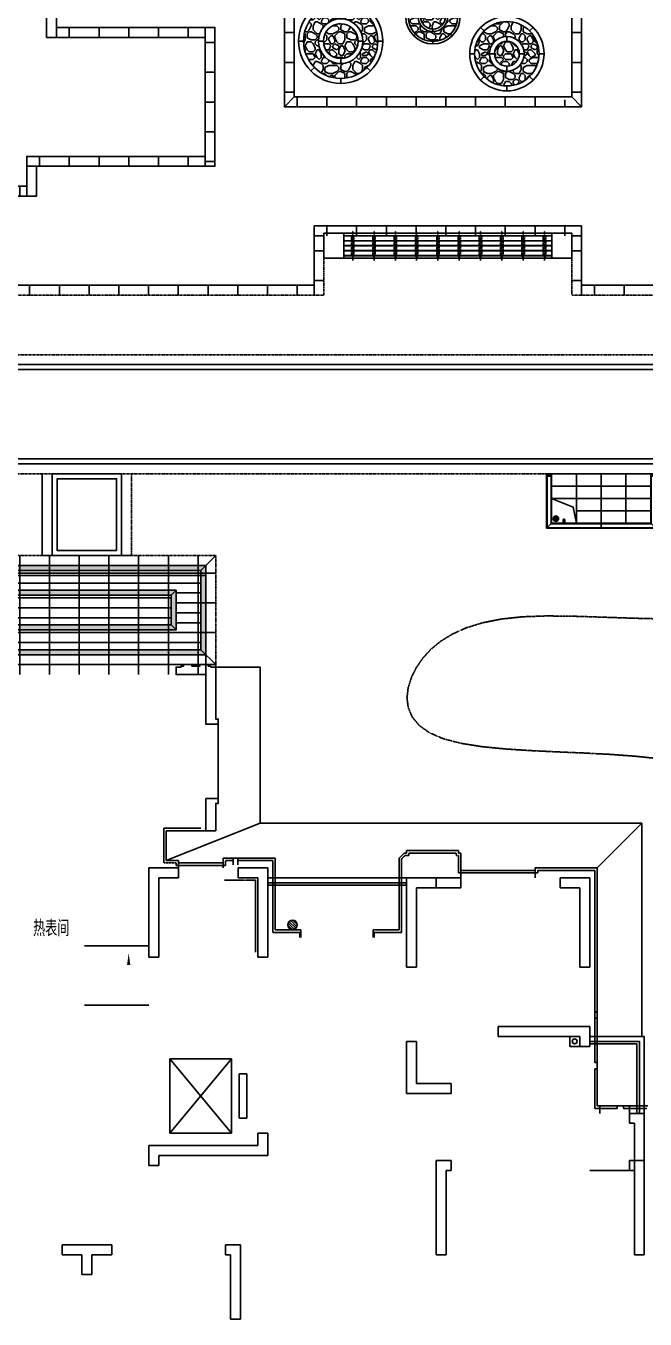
# Model space of a CAD drawing. Header units: millimetres. Extents: x -124346 to 101329, y -150859 to 114847.
# Drawn here: x -47676 to -35177, y -41345 to -15263 of the extents above; entities that cross this region are included whole.
import ezdxf

# ---------------------------------------------------------------- set-up
doc = ezdxf.new("R2010")
doc.units = ezdxf.units.MM
doc.linetypes.add('DASH', pattern=[0.35, 0.25, -0.1])
doc.linetypes.add('DOTE', pattern=[2.42, 2, -0.2, 0.02, -0.2])
for name, color, linetype in [('-2', 2, 'Continuous'), ('-252', 252, 'Continuous'), ('-4', 4, 'Continuous'), ('8', 8, 'Continuous'), ('arch', 251, 'Continuous'), ('arthtext', 7, 'Continuous'), ('cont', 8, 'DASH'), ('hatch', 251, 'Continuous'), ('la', 33, 'Continuous'), ('噢噢噢噢1', 1, 'Continuous')]:
    doc.layers.add(name, color=color, linetype=linetype)
doc.styles.add('LU', font='tssdeng.shx', dxfattribs={"width": 0.8, "bigfont": 'tssdchn.shx'})
pattern_1 = [(127.5, (-59709134.44, -46142422.905), (-48.941323733, -1.600031296), [0, -38.608, 0, -43.18, 0, -41.275]), (97.5, (-59709134.44, -46142422.905), (-71.682510057, 44.952328314), [0, -20.828, 0, -34.798, 0, -13.335]), (57.5, (-59709134.44, -46142454.147), (-0.143718468, 79.099237024), [0, -12.7, 0, -45.72, 0, -59.69]), (47.5, (-59709134.44, -46142454.15), (-22.292932326, 76.35564525), [0, -6.35, 0, -29.972, 0, -34.29])]
pattern_2 = [(90, (-35319.4, -36704.5), (-800, 800), [80, -120, 40, -120, 40, -400]), (90, (-35399.4, -36304.5), (-800, 800), [40, -760]), (90, (-35439.4, -36544.5), (-800, 800), [40, -80, 40, -640]), (90, (-35479.4, -36144.5), (-800, 800), [80, -720]), (90, (-35519.4, -36064.5), (-800, 800), [40, -760]), (90, (-35599.4, -36304.5), (-800, 800), [80, -720]), (90, (-35639.4, -36704.5), (-800, 800), [40, -80, 40, -200, 120, -320]), (90, (-35719.4, -36144.5), (-800, 800), [80, -720]), (90, (-35759.4, -36624.5), (-800, 800), [80, -40, 40, -320, 40, -280]), (90, (-35799.4, -36664.5), (-800, 800), [40, -760]), (90, (-35839.4, -36384.5), (-800, 800), [40, -40, 40, -680]), (90, (-35879.4, -36504.5), (-800, 800), [40, -760]), (90, (-35919.4, -35984.5), (-800, 800), [40, -760]), (90, (-35959.4, -36344.5), (-800, 800), [40, -320, 40, -400]), (90, (-35999.4, -36344.5), (-800, 800), [80, -720]), (90, (-36039.4, -36184.5), (-800, 800), [80, -720]), (90, (-36079.4, -36664.5), (-800, 800), [40, -480, 80, -200]), (180, (-35679.4, -36704.5), (-800, -800), [160, -160, 80, -400]), (180, (-35679.4, -36664.5), (-800, -800), [40, -280, 80, -400]), (180, (-35479.4, -36624.5), (-800, -800), [120, -680]), (180, (-35479.4, -36584.5), (-800, -800), [80, -720]), (180, (-35359.4, -36544.5), (-800, -800), [40, -480, 40, -40, 80, -120]), (180, (-35359.4, -36464.5), (-800, -800), [40, -280, 40, -440]), (180, (-35679.4, -36424.5), (-800, -800), [80, -120, 40, -40, 80, -440]), (180, (-35519.4, -36384.5), (-800, -800), [80, -440, 40, -240]), (180, (-35359.4, -36344.5), (-800, -800), [40, -40, 80, -640]), (180, (-35879.4, -36264.5), (-800, -800), [40, -760]), (180, (-35879.4, -36224.5), (-800, -800), [80, -80, 40, -40, 80, -480]), (180, (-35519.4, -36184.5), (-800, -800), [40, -40, 40, -80, 40, -560]), (180, (-35799.4, -36064.5), (-800, -800), [160, -640]), (180, (-35719.4, -36024.5), (-800, -800), [160, -120, 80, -440]), (180, (-35399.4, -35984.5), (-800, -800), [40, -120, 80, -560]), (180, (-35479.4, -35944.5), (-800, -800), [120, -680]), (135, (-35319.4, -36384.5), (-800, 9e-14), [56.568, -1074.803]), (135, (-35359.4, -35944.5), (-800, 9e-14), [56.568, -961.667, 56.568, -56.568]), (135, (-35399.4, -36464.5), (-800, 9e-14), [56.568, -452.544, 56.568, -565.691]), (135, (-35399.4, -36264.5), (-800, 9e-14), [56.568, -905.099, 56.568, -113.136]), (135, (-35399.4, -36224.5), (-800, 9e-14), [113.136, -452.544, 113.136, -452.555]), (135, (-35479.4, -36424.5), (-799.996, 0.004), [56.56, -509.12, 56.56, -56.56, 56.56, -396.011]), (135, (-35519.4, -36024.5), (-800, 9e-14), [56.568, -56.568, 56.568, -961.667]), (135, (-35559.4, -36584.5), (-799.996, 0.004), [56.568, -678.816, 56.568, -339.419]), (135, (-35639.4, -35944.5), (-799.996, 0.004), [56.56, -56.56, 56.56, -226.272, 56.56, -678.859]), (135, (-35759.4, -36424.5), (-800, 9e-14), [56.568, -1074.803]), (135, (-35799.4, -36624.5), (-800, 9e-14), [113.137, -1018.234]), (135, (-35879.4, -36704.5), (-800, 9e-14), [56.568, -56.568, 56.568, -961.667]), (135, (-35999.4, -36264.5), (-800, 9e-14), [56.568, -1074.803]), (135, (-36079.4, -36024.5), (-800, 9e-14), [56.568, -1074.803]), (225, (-35399.4, -36344.5), (-800, -3e-06), [56.568, -1074.803]), (225, (-35399.4, -36304.5), (-800, -3e-06), [56.568, -1074.803]), (225, (-35439.4, -36544.5), (-800, -3e-06), [56.568, -226.272, 113.136, -735.395]), (225, (-35439.4, -36704.5), (-800, -3e-06), [56.568, -1074.803]), (225, (-35559.4, -36184.5), (-800, -3e-06), [56.568, -452.548, 56.568, -565.6865]), (225, (-35559.4, -36144.5), (-799.996, -0.004), [56.56, -339.44, 56.56, -339.36, 56.56, -282.891]), (225, (-35599.4, -36624.5), (-799.996, -0.004), [56.568, -1074.803]), (225, (-35639.4, -35984.5), (-799.996, -0.004), [113.12, -282.84, 56.56, -56.56, 56.56, -565.731]), (225, (-35759.4, -36504.5), (-800, -3e-06), [56.568, -1074.803]), (225, (-35759.4, -36184.5), (-800, -3e-06), [113.137, -1018.234]), (225, (-35759.4, -36144.5), (-800, -3e-06), [56.568, -1074.803]), (225, (-35839.4, -36384.5), (-800, -3e-06), [56.568, -1074.803]), (225, (-35959.4, -36624.5), (-800, -3e-06), [56.568, -1074.803]), (225, (-35959.4, -35984.5), (-800, -3e-06), [56.568, -1074.803]), (116.56505, (-35319.4, -36624.5), (-6e-06, 800), [89.44, -1699.414]), (116.56505, (-35399.4, -36704.5), (-6e-06, 800), [89.44, -1699.414]), (116.56505, (-35439.4, -36704.5), (-6e-06, 800), [89.44, -1699.414]), (116.56505, (-35439.4, -36504.5), (-6e-06, 800), [89.44, -1699.414]), (116.56505, (-35599.4, -36544.5), (-6e-06, 800), [89.44, -1699.414]), (116.56505, (-35639.4, -36544.5), (-6e-06, 800), [89.44, -1699.414]), (116.56505, (-35799.4, -36384.5), (-6e-06, 800), [89.44, -1699.414]), (116.56505, (-35839.4, -36344.5), (-6e-06, 800), [89.44, -1699.414]), (116.56505, (-35919.4, -36664.5), (-6e-06, 800), [89.44, -1699.414]), (116.56505, (-35919.4, -36424.5), (-6e-06, 800), [89.44, -1699.414]), (153.43495, (-35319.4, -36024.5), (-800, 4e-08), [89.44, -1699.414]), (153.43495, (-35439.4, -36224.5), (-800, 4e-08), [89.44, -1699.414]), (153.43495, (-35519.4, -36344.5), (-800, 4e-08), [89.44, -1699.414]), (153.43495, (-35639.4, -36224.5), (-800, 4e-08), [89.44, -1699.414]), (153.43495, (-35639.4, -36184.5), (-800, 4e-08), [89.44, -1699.414]), (153.43495, (-35759.4, -36464.5), (-800, 4e-08), [89.44, -1699.414]), (153.43495, (-35799.4, -36544.5), (-800, 4e-08), [89.44, -1699.414]), (153.43495, (-35959.4, -36224.5), (-800, 4e-08), [89.44, -1699.414]), (153.43495, (-36039.4, -36544.5), (-800, 4e-08), [89.44, -1699.414]), (206.56505, (-35799.4, -36664.5), (-800, -6e-06), [89.44, -1699.414]), (206.56505, (-35799.4, -36184.5), (-800, -6e-06), [89.44, -1699.414]), (206.56505, (-35839.4, -36704.5), (-800, -6e-06), [89.44, -1699.414]), (206.56505, (-35959.4, -36064.5), (-800, -6e-06), [89.44, -1699.414]), (206.56505, (-35999.4, -36584.5), (-800, -6e-06), [89.44, -1699.414]), (206.56505, (-36039.4, -36424.5), (-800, -6e-06), [89.44, -1699.414]), (243.43495, (-35319.4, -36384.5), (-3e-07, -800), [89.44, -1699.414]), (243.43495, (-35399.4, -36544.5), (-3e-07, -800), [89.44, -1699.414]), (243.43495, (-35439.4, -35984.5), (-3e-07, -800), [89.44, -1699.414]), (243.43495, (-35519.4, -36064.5), (-3e-07, -800), [89.44, -1699.414]), (243.43495, (-35599.4, -36384.5), (-3e-07, -800), [89.44, -1699.414]), (243.43495, (-35639.4, -36584.5), (-3e-07, -800), [89.44, -1699.414]), (243.43495, (-35639.4, -36344.5), (-3e-07, -800), [89.44, -1699.414]), (243.43495, (-35719.4, -36464.5), (-3e-07, -800), [89.44, -1699.414]), (243.43495, (-35919.4, -36464.5), (-3e-07, -800), [89.44, -1699.414]), (243.43495, (-36079.4, -36704.5), (-3e-07, -800), [89.44, -1699.414]), (243.43495, (-36079.4, -36224.5), (-3e-07, -800), [89.44, -1699.414]), (243.43495, (-36079.4, -36144.5), (-3e-07, -800), [89.44, -1699.414])]

# ---------------------------------------------------------------- blocks, each defined once
blk = doc.blocks.new('A$C71683DDF')
at = {"layer": 'hatch', "ltscale": 0.001}
h = blk.add_hatch(dxfattribs=at)
h.set_pattern_fill('_USER', color=0, scale=600, pattern_type=0)
h.set_pattern_definition([(0, (300, -1100), (0, 600), [])])
h.paths.add_polyline_path([(0, 0), (300, 0), (300, -1900), (0, -1900)])
h = blk.add_hatch(dxfattribs=at)
h.set_pattern_fill('_USER', color=0, scale=600, angle=90, pattern_type=0)
h.set_pattern_definition([(90, (2599.86, -100), (-600, 4e-14), [])])
h.paths.add_polyline_path([(200, 0), (5000, 0), (5000, -300), (200, -300)])
h = blk.add_hatch(dxfattribs=at)
h.set_pattern_fill('_USER', color=0, scale=600, pattern_type=0)
h.set_pattern_definition([(0, (5199.7, -1100), (0, 600), [])])
h.paths.add_polyline_path([(4900, 0), (5200, 0), (5200, -1900), (4900, -1900)])
h = blk.add_hatch(dxfattribs=at)
h.set_pattern_fill('AR-SAND', color=0, scale=20, angle=90)
h.set_pattern_definition(pattern_1)
h.paths.add_polyline_path([(200, -2000), (5000, -2000), (5000, -200), (200, -200)])
h.paths.add_polyline_path([(300, -1900), (4900, -1900), (4900, -300), (300, -300)], flags=16)
h = blk.add_hatch(dxfattribs=at)
h.set_pattern_fill('600-200', color=0, pattern_type=2)
h.set_pattern_definition([(90, (2599.86, -1900), (-600, 4e-14), []), (0, (2599.86, -1900.03), (0, 200), [])])
h.paths.add_polyline_path([(300, -1900), (4900, -1900), (4900, -300), (300, -300)])
h.paths.add_polyline_path([(4400, -700), (4400, -1500), (800, -1500), (800, -700)], flags=16)
h = blk.add_hatch(dxfattribs=at)
h.set_pattern_fill('AR-SAND', color=0, scale=20, angle=90)
h.set_pattern_definition(pattern_1)
h.paths.add_polyline_path([(800, -1500), (4400, -1500), (4400, -700), (800, -700)])
h.paths.add_polyline_path([(900, -1400), (4300, -1400), (4300, -800), (900, -800)], flags=16)
h = blk.add_hatch(dxfattribs=at)
h.set_pattern_fill('_USER', color=0, scale=600, angle=90, pattern_type=0)
h.set_pattern_definition([(90, (2599.86, -800), (-600, 4e-14), [])])
h.paths.add_polyline_path([(800, -700), (4400, -700), (4400, -800), (800, -800)])
h = blk.add_hatch(dxfattribs=at)
h.set_pattern_fill('600-200', color=0, pattern_type=2)
h.set_pattern_definition([(90, (3799.86, -1400), (-600, 4e-14), []), (0, (3799.86, -1400.03), (0, 200), [])])
h.paths.add_polyline_path([(900, -1400), (4300, -1400), (4300, -800), (900, -800)])
h = blk.add_hatch(dxfattribs=at)
h.set_pattern_fill('_USER', color=0, scale=600, angle=90, pattern_type=0)
h.set_pattern_definition([(90, (2599.86, -1500), (-600, 4e-14), [])])
h.paths.add_polyline_path([(800, -1400), (4400, -1400), (4400, -1500), (800, -1500)])
h = blk.add_hatch(dxfattribs=at)
h.set_pattern_fill('_USER', color=0, scale=600, angle=90, pattern_type=0)
h.set_pattern_definition([(90, (2599.86, -2000), (-600, 4e-14), [])])
h.paths.add_polyline_path([(200, -1900), (5000, -1900), (5000, -2400), (200, -2400)])
at = {"layer": '-2', "color": 0, "linetype": 'DASH', "ltscale": 0.001}
for p, q in [((5200, 0), (0, 0)), ((0, 0), (0, -2250)), ((5200, -2250), (5200, 0)), ((0, -2200), (0, -2200)), ((0, -2200), (0, -2200)), ((5200, -2200), (5200, -2200)), ((5200, -2200), (5200, -2200))]:
    blk.add_line(p, q, dxfattribs=at)
at = {"layer": 'hatch', "color": 0, "ltscale": 0.001}
blk.add_line((0, -2200), (5200, -2200), dxfattribs=at)
at = {"layer": 'hatch', "color": 0, "ltscale": 0.001, "flags": 128}
for points in [[(4900, -300), (5200, 0)], [(300, -300), (0, 0)], [(900, -800), (800, -700)], [(4300, -800), (4400, -700)], [(800, -1100), (900, -1100)], [(900, -1400), (800, -1500)], [(4300, -1400), (4400, -1500)], [(300, -1900), (0, -2200)], [(4900, -1900), (5200, -2200)]]:
    blk.add_lwpolyline(points, dxfattribs=at)
at = {"layer": 'la', "color": 0}
for points in [[(200, -2000), (5000, -2000), (5000, -200), (200, -200)], [(300, -1900), (4900, -1900), (4900, -300), (300, -300)], [(800, -1500), (4400, -1500), (4400, -700), (800, -700)], [(900, -1400), (4300, -1400), (4300, -800), (900, -800)]]:
    blk.add_lwpolyline(points, close=True, dxfattribs=at)
blk = doc.blocks.new('A$C74EC1316')
at = {"layer": 'hatch'}
h = blk.add_hatch(dxfattribs=at)
h.set_pattern_fill('_USER', color=0, scale=600, pattern_type=0)
h.set_pattern_definition([(0, (-17000, 6800), (0, 600), [])])
h.paths.add_polyline_path([(-16800, 7000), (-17000, 7000), (-17000, 2000), (-16800, 2000)])
h = blk.add_hatch(dxfattribs=at)
h.set_pattern_fill('_USER', color=0, scale=600, pattern_type=0)
h.set_pattern_definition([(0, (-11000, 2000), (0, 600), [])])
h.paths.add_polyline_path([(-11200, 5600), (-11000, 5600), (-11000, 2000), (-11200, 2000)])
h = blk.add_hatch(dxfattribs=at)
h.set_pattern_fill('砾石铺砌', color=0, scale=100, angle=90)
h.set_pattern_definition(pattern_2)
h.paths.add_polyline_path([(-14501, 3818, 1), (-13501, 3818, 1)])
h.paths.add_polyline_path([(-13701, 3818, -1), (-14301, 3818, -1)], flags=16)
h.paths.add_polyline_path([(-13751, 3818, -1), (-14251, 3818, -1)], flags=0)
h = blk.add_hatch(dxfattribs=at)
h.set_pattern_fill('砾石铺砌', color=0, scale=100, angle=90)
h.set_pattern_definition(pattern_2)
h.paths.add_polyline_path([(-16614, 3323, 1), (-15113, 3323, 1)])
h.paths.add_polyline_path([(-15413, 3323, -1), (-16314, 3323, -1)], flags=16)
h.paths.add_polyline_path([(-15513, 3323, -1), (-16214, 3323, -1)], flags=0)
h.paths.add_polyline_path([(-16214, 3323, 1), (-15513, 3323, 1)], flags=0)
h = blk.add_hatch(dxfattribs=at)
h.set_pattern_fill('砾石铺砌', color=0, scale=100, angle=90)
h.set_pattern_definition(pattern_2)
h.paths.add_polyline_path([(-14251, 3818, 1), (-13751, 3818, 1)])
h = blk.add_hatch(dxfattribs=at)
h.set_pattern_fill('砾石铺砌', color=0, scale=100, angle=90)
h.set_pattern_definition(pattern_2)
h.paths.add_polyline_path([(-16214, 3323, 1), (-15513, 3323, 1)])
h = blk.add_hatch(dxfattribs=at)
h.set_pattern_fill('砾石铺砌', color=0, scale=100, angle=90)
h.set_pattern_definition(pattern_2)
h.paths.add_polyline_path([(-12759, 3070, 1), (-12259, 3070, 1)], flags=0)
h.paths.add_polyline_path([(-13159, 3070, 1), (-11859, 3070, 1)])
h.paths.add_polyline_path([(-12159, 3070, -1), (-12859, 3070, -1)], flags=16)
h.paths.add_polyline_path([(-12259, 3070, -1), (-12759, 3070, -1)], flags=0)
h = blk.add_hatch(dxfattribs=at)
h.set_pattern_fill('_USER', color=0, scale=600, angle=90, pattern_type=0)
h.set_pattern_definition([(90, (-21600, 3400), (-600, 4e-14), [])])
h.paths.add_polyline_path([(-18600, 3600), (-21800, 3600), (-21800, 3400), (-18600, 3400)])
h = blk.add_hatch(dxfattribs=at)
h.set_pattern_fill('_USER', color=0, scale=600, pattern_type=0)
h.set_pattern_definition([(0, (-18600, 3600), (0, 600), [])])
h.paths.add_polyline_path([(-18400, 3600), (-18600, 3600), (-18600, 3400), (-18600, 1000), (-18600, 800), (-18400, 800)])
h = blk.add_hatch(dxfattribs=at)
h.set_pattern_fill('砾石铺砌', color=0, scale=100, angle=90)
h.set_pattern_definition(pattern_2)
h.paths.add_polyline_path([(-12759, 3070, 1), (-12259, 3070, 1)])
h = blk.add_hatch(dxfattribs=at)
h.set_pattern_fill('_USER', color=0, scale=600, angle=90, pattern_type=0)
h.set_pattern_definition([(90, (-17000, 2000), (-600, 4e-14), [])])
h.paths.add_polyline_path([(-11400, 2200), (-16800, 2200), (-17000, 2000), (-11200, 2000)])
h = blk.add_hatch(dxfattribs=at)
h.set_pattern_fill('_USER', color=0, scale=600, angle=90, pattern_type=0)
h.set_pattern_definition([(90, (-18600, 1000), (-600, 4e-14), [])])
h.paths.add_polyline_path([(-18600, 1000), (-22000, 1000), (-22000, 800), (-18600, 800)])
h = blk.add_hatch(dxfattribs=at)
h.set_pattern_fill('_USER', color=0, scale=600, angle=90, pattern_type=0)
h.set_pattern_definition([(90, (-25600, 200), (-600, 4e-14), [])])
h.paths.add_polyline_path([(-22200, 400), (-25400, 400), (-25600, 400), (-25600, 200), (-22200, 200)])
h = blk.add_hatch(dxfattribs=at)
h.set_pattern_fill('_USER', color=0, scale=600, angle=90, pattern_type=0)
h.set_pattern_definition([(90, (-24800, -1600), (-600, 4e-14), [])])
h.paths.add_polyline_path([(-16400, -1600), (-24800, -1600), (-24600, -1800), (-16400, -1800)])
h = blk.add_hatch(dxfattribs=at)
h.set_pattern_fill('_USER', color=0, scale=600, angle=90, pattern_type=0)
h.set_pattern_definition([(90, (-11000, -1600), (-600, 4e-14), [])])
h.paths.add_polyline_path([(-3300, -1600), (-3500, -1600), (-11000, -1600), (-11000, -1800), (-3300, -1800)])
at = {"layer": '-2', "color": 0, "linetype": 'DASH', "ltscale": 0.001, "flags": 128}
blk.add_lwpolyline([(-3300, 0), (0, 0), (0, 5600), (-11200, 5600), (-11200, 4600), (-16800, 4600), (-16800, 6800), (-27600, 6800), (-27600, -3000), (-24600, -3000), (-24600, -1800), (-16200, -1800), (-16200, -600), (-11200, -600), (-11200, -1800), (-3300, -1800)], close=True, dxfattribs=at)
at = {"layer": '-2', "color": 0, "ltscale": 0.001, "flags": 128}
blk.add_lwpolyline([(-25400, 400), (-25400, 400), (-25400, 400), (-25400, 2800), (-23600, 2800), (-23600, 4000), (-21800, 4000), (-21800, 3400), (-18600, 3400), (-18600, 1000), (-22200, 1000), (-22200, 400), (-25400, 400)], dxfattribs=at)
at = {"layer": 'hatch', "color": 0}
for points in [[(-21600, 3600), (-21600, 3400)], [(-18600, 3400), (-18600, 3600)], [(-14390, 3429), (-14355, 3465)], [(-14001, 3568), (-14001, 3518)], [(-13648, 3465), (-13613, 3429)], [(-13039, 3600), (-12968, 3529)], [(-12509, 3420), (-12509, 3320)], [(-12049, 3529), (-11978, 3600)], [(-16614, 3323), (-16714, 3323)], [(-16214, 3323), (-16314, 3323)], [(-15413, 3323), (-15513, 3323)], [(-15013, 3323), (-15113, 3323)], [(-14001, 3318), (-14001, 3268)], [(-15863, 2873), (-15863, 2973)], [(-13259, 3070), (-13159, 3070)], [(-12859, 3070), (-12759, 3070)], [(-12259, 3070), (-12159, 3070)], [(-11859, 3070), (-11759, 3070)], [(-16394, 2793), (-16465, 2722)], [(-15262, 2722), (-15333, 2793)], [(-13039, 2539), (-12968, 2610)], [(-12509, 2820), (-12509, 2720)], [(-12049, 2610), (-11978, 2539)], [(-15863, 2473), (-15863, 2573)], [(-12509, 2420), (-12509, 2320)], [(-17000, 2000), (-16800, 2200)], [(-11200, 2200), (-11000, 2000)], [(-22000, 800), (-22200, 800)], [(-18600, 1000), (-18600, 800)], [(-22200, 400), (-22200, 200)], [(-16400, -1600), (-16400, -1800)], [(-11000, -1600), (-11000, -1800)]]:
    blk.add_lwpolyline(points, dxfattribs=at)
at = {"layer": 'la', "color": 0}
for p, q in [((-16400, -1600), (-16400, -400)), ((-16400, -400), (-11000, -400)), ((-11000, -400), (-11000, -1600)), ((-24800, -1600), (-16400, -1600)), ((-11000, -1600), (-3500, -1600))]:
    blk.add_line(p, q, dxfattribs=at)
for points in [[(-11000, 4600), (-11000, 2000), (-17000, 2000), (-17000, 4600)], [(-11200, 4600), (-11200, 2200), (-16800, 2200), (-16800, 4600)]]:
    blk.add_lwpolyline(points, dxfattribs=at)
blk.add_lwpolyline([(-25600, 200), (-25600, 3000), (-23800, 3000), (-23800, 4200), (-21600, 4200), (-21600, 3600), (-18400, 3600), (-18400, 800), (-22000, 800), (-22000, 200)], close=True, dxfattribs=at)
for centre, radius in [((-15863, 3323), 850), ((-14001, 3818), 550), ((-14001, 3818), 500), ((-15863, 3323), 750), ((-14001, 3818), 300), ((-14001, 3818), 250), ((-15863, 3323), 450), ((-15863, 3323), 350), ((-12509, 3070), 750), ((-12509, 3070), 650), ((-12509, 3070), 350), ((-12509, 3070), 250)]:
    blk.add_circle(centre, radius, dxfattribs=at)
at = {"color": 0}
blk.add_wipeout([(-16200, -550), (-16200, -1050), (-11200, -1050), (-11200, -550)], dxfattribs=at)
at = {"layer": 'hatch'}
h = blk.add_hatch(dxfattribs=at)
h.set_pattern_fill('_USER', color=0, scale=600, pattern_type=0)
h.set_pattern_definition([(0, (-16200, -1800), (0, 600), [])])
h.paths.add_polyline_path([(-16200, -600), (-16200, -400), (-16400, -400), (-16400, -1600), (-16400, -1800), (-16200, -1800)])
h = blk.add_hatch(dxfattribs=at)
h.set_pattern_fill('_USER', color=0, scale=600, angle=90, pattern_type=0)
h.set_pattern_definition([(90, (-16400, -400), (-600, 4e-14), [])])
h.paths.add_polyline_path([(-11000, -400), (-16400, -400), (-16400, -600), (-16200, -600), (-11200, -600), (-11000, -600)])
h = blk.add_hatch(dxfattribs=at)
h.set_pattern_fill('_USER', color=0, scale=600, pattern_type=0)
h.set_pattern_definition([(0, (-11200, -1800), (0, 600), [])])
h.paths.add_polyline_path([(-11000, -600), (-11200, -600), (-11200, -1800), (-11000, -1800), (-11000, -1600)])
at = {"layer": '-4', "color": 0}
for p, q in [((-16200, -550), (-16200, -1045)), ((-15800, -550), (-16200, -550)), ((-11200, -550), (-11600, -550)), ((-11200, -1050), (-11200, -550)), ((-16200, -1050), (-15800, -1050)), ((-11600, -1050), (-11200, -1050))]:
    blk.add_line(p, q, dxfattribs=at)
at = {"layer": '8', "color": 0, "linetype": 'DASH', "ltscale": 0.2}
blk.add_line((-11600, -600), (-15800, -600), dxfattribs=at)
at = {"layer": '8', "color": 0, "linetype": 'DASH', "ltscale": 0.1}
for p, q in [((-15645, -600), (-15645, -1020)), ((-15595, -600), (-15645, -600)), ((-15595, -1020), (-15595, -600)), ((-15215, -600), (-15215, -1020)), ((-15165, -600), (-15215, -600)), ((-15165, -1020), (-15165, -600)), ((-14785, -600), (-14785, -1020)), ((-14735, -600), (-14785, -600)), ((-14735, -1020), (-14735, -600)), ((-14355, -600), (-14355, -1020)), ((-14305, -600), (-14355, -600)), ((-14305, -1020), (-14305, -600)), ((-13925, -600), (-13925, -1020)), ((-13875, -600), (-13925, -600)), ((-13875, -1020), (-13875, -600)), ((-13495, -600), (-13495, -1020)), ((-13445, -600), (-13495, -600)), ((-13445, -1020), (-13445, -600)), ((-13065, -600), (-13065, -1020)), ((-13015, -600), (-13065, -600)), ((-13015, -1020), (-13015, -600)), ((-12635, -600), (-12635, -1020)), ((-12585, -600), (-12635, -600)), ((-12585, -1020), (-12585, -600)), ((-12205, -600), (-12205, -1020)), ((-12155, -600), (-12205, -600)), ((-12155, -1020), (-12155, -600)), ((-11775, -600), (-11775, -1020)), ((-11725, -600), (-11775, -600)), ((-11725, -1020), (-11725, -600)), ((-15645, -1020), (-15595, -1020)), ((-15215, -1020), (-15165, -1020)), ((-14785, -1020), (-14735, -1020)), ((-14355, -1020), (-14305, -1020)), ((-13925, -1020), (-13875, -1020)), ((-13495, -1020), (-13445, -1020)), ((-13065, -1020), (-13015, -1020)), ((-12635, -1020), (-12585, -1020)), ((-12205, -1020), (-12155, -1020)), ((-11775, -1020), (-11725, -1020))]:
    blk.add_line(p, q, dxfattribs=at)
at = {"layer": 'hatch', "color": 0}
for p, q in [((-11600, -600), (-15800, -600)), ((-11600, -700), (-15800, -700)), ((-11600, -705), (-15800, -705)), ((-11600, -800), (-15800, -800)), ((-11600, -805), (-15800, -805)), ((-11600, -900), (-15800, -900)), ((-11600, -905), (-15800, -905)), ((-11600, -1000), (-15800, -1000)), ((-11600, -1005), (-15800, -1005))]:
    blk.add_line(p, q, dxfattribs=at)
for points in [[(-16200, -600), (-16400, -600)], [(-11200, -600), (-11000, -600)]]:
    blk.add_lwpolyline(points, dxfattribs=at)
at = {"layer": 'la', "color": 0}
for p, q in [((-15800, -550), (-15800, -1050)), ((-11600, -550), (-15800, -550)), ((-11600, -600), (-11600, -550)), ((-11600, -1050), (-11600, -600)), ((-15800, -1050), (-11600, -1050))]:
    blk.add_line(p, q, dxfattribs=at)
at = {"layer": '噢噢噢噢1', "color": 0, "linetype": 'DOTE', "ltscale": 0.1}
for p, q in [((-15620, -1097), (-15620, -499)), ((-15190, -1097), (-15190, -499)), ((-14760, -1097), (-14760, -499)), ((-14330, -1097), (-14330, -499)), ((-13900, -1097), (-13900, -499)), ((-13470, -1097), (-13470, -499)), ((-13040, -1097), (-13040, -499)), ((-12610, -1097), (-12610, -499)), ((-12180, -1097), (-12180, -499)), ((-11750, -1097), (-11750, -499))]:
    blk.add_line(p, q, dxfattribs=at)
blk = doc.blocks.new('$TwtSys$00000141')
for p, q in [((-94, 8), (-10, 92)), ((-94, 8), (-10, 92)), ((-87, -35), (35, 87)), ((-87, -35), (35, 87)), ((-66, -66), (66, 66)), ((-66, -66), (66, 66)), ((-32, -87), (88, 33)), ((-32, -87), (88, 33)), ((11, -92), (92, -11)), ((11, -92), (92, -11))]:
    blk.add_line(p, q)
blk.add_circle((0, 0), 94)
blk.add_circle((0, 0), 94)
blk = doc.blocks.new('A$C58407A92')
at = {"layer": 'arch', "color": 251}
for p, q in [((35400, 2600), (36300, 2601)), ((36300, 2601), (36300, -550)), ((34350, -1350), (34350, -650)), ((34350, -650), (35100, -650)), ((34400, -1300), (36300, -550)), ((36300, -550), (44000, -550)), ((43100, -1450), (44000, -550)), ((44000, -550), (44000, -4850)), ((35600, -1300), (35749, -1300)), ((35849, -1300), (36550, -1300)), ((36550, -1300), (36550, -2750)), ((39150, -1271), (39150, -2750)), ((40250, -1150), (39300, -1150)), ((40300, -1550), (40300, -1200)), ((34050, -1450), (34650, -1450)), ((34050, -3250), (34050, -1450)), ((34050, -1450), (34650, -1450)), ((34050, -3250), (34050, -1450)), ((34600, -1400), (34600, -1350)), ((35600, -1400), (34600, -1400)), ((34650, -1450), (34650, -1650)), ((34650, -1450), (34650, -1650)), ((35850, -1450), (36450, -1450)), ((35850, -1650), (35850, -1450)), ((35850, -1650), (35850, -1450)), ((35850, -1450), (36450, -1450)), ((36450, -3250), (36450, -1450)), ((36450, -3250), (36450, -1450)), ((41900, -1550), (40300, -1550)), ((41900, -1500), (43050, -1500)), ((43050, -1500), (43050, -5373)), ((34250, -1650), (34650, -1650)), ((34250, -3250), (34250, -1650)), ((34250, -1650), (34650, -1650)), ((34250, -3250), (34250, -1650)), ((35574, -1700), (35983, -1700)), ((35850, -1650), (36250, -1650)), ((35850, -1650), (36250, -1650)), ((36250, -3250), (36250, -1650)), ((36250, -3250), (36250, -1650)), ((39250, -1650), (36450, -1650)), ((39250, -1750), (36450, -1750)), ((39250, -1800), (36450, -1800)), ((39250, -1650), (39850, -1650)), ((39250, -3450), (39250, -1650)), ((39250, -1650), (40350, -1650)), ((39250, -1650), (39250, -3450)), ((39850, -1650), (39850, -1850)), ((40350, -1650), (40350, -1850)), ((42350, -1650), (42950, -1650)), ((42350, -1850), (42350, -1650)), ((42350, -1850), (42350, -1650)), ((42350, -1650), (42950, -1650)), ((42950, -3450), (42950, -1650)), ((42950, -3450), (42950, -1650)), ((39450, -1850), (39850, -1850)), ((39450, -3450), (39450, -1850)), ((39450, -1850), (40350, -1850)), ((39450, -1850), (39450, -3450)), ((42350, -1850), (42750, -1850)), ((42350, -1850), (42750, -1850)), ((42750, -3450), (42750, -1850)), ((42750, -3450), (42750, -1850)), ((37100, -2750), (36550, -2750)), ((38600, -2750), (39150, -2750)), ((34250, -3250), (34050, -3250)), ((34250, -3250), (34050, -3250)), ((36450, -3250), (36250, -3250)), ((36450, -3250), (36250, -3250)), ((39450, -3450), (39250, -3450)), ((39450, -3450), (39250, -3450)), ((42950, -3450), (42750, -3450)), ((42950, -3450), (42750, -3450)), ((41100, -4650), (42950, -4650)), ((41100, -4850), (41100, -4650)), ((41100, -4850), (41100, -4650)), ((41100, -4650), (42950, -4650)), ((42950, -5050), (42950, -4650)), ((42950, -5050), (42950, -4650)), ((39250, -6000), (39250, -4950)), ((39250, -4950), (39450, -4950)), ((39250, -4950), (39450, -4950)), ((39250, -6000), (39250, -4950)), ((39450, -5800), (39450, -4950)), ((39450, -5800), (39450, -4950)), ((41100, -4850), (42750, -4850)), ((41100, -4850), (42750, -4850)), ((42750, -5050), (42750, -4850)), ((42750, -5050), (42750, -4850)), ((42950, -5050), (42750, -5050)), ((42950, -5050), (42750, -5050)), ((34475, -6800), (34475, -5300)), ((34475, -5300), (35715, -5300)), ((35715, -6800), (34475, -5300)), ((34475, -6800), (35715, -5300)), ((35715, -5300), (35715, -6800)), ((35870, -6500), (35870, -5600)), ((35870, -5600), (36025, -5600)), ((36025, -5600), (36025, -6500)), ((43050, -5501), (43050, -6300)), ((39450, -5800), (40150, -5800)), ((39450, -5800), (40150, -5800)), ((40150, -5800), (40150, -6000)), ((40150, -5800), (40150, -6000)), ((39250, -6000), (40150, -6000)), ((39250, -6000), (40150, -6000)), ((36025, -6500), (35870, -6500)), ((43050, -6300), (43505, -6300)), ((43633, -6300), (44101, -6300)), ((43750, -6600), (43750, -6400)), ((43750, -6400), (44050, -6400)), ((44050, -9250), (44050, -6400)), ((43750, -6600), (43850, -6600)), ((43850, -9250), (43850, -6600)), ((35715, -6800), (34475, -6800)), ((36250, -7050), (36250, -6800)), ((36250, -6800), (36450, -6800)), ((36250, -6800), (36450, -6800)), ((36250, -7050), (36250, -6800)), ((36450, -7250), (36450, -6800)), ((36450, -7250), (36450, -6800)), ((34050, -7050), (36250, -7050)), ((34050, -7450), (34050, -7050)), ((34050, -7050), (36250, -7050)), ((34050, -7450), (34050, -7050)), ((34250, -7250), (36450, -7250)), ((34250, -7450), (34250, -7250)), ((34250, -7250), (36450, -7250)), ((34250, -7450), (34250, -7250)), ((34250, -7450), (34050, -7450)), ((34250, -7450), (34050, -7450)), ((39850, -9250), (39850, -7350)), ((39850, -7350), (40150, -7350)), ((39850, -9250), (39850, -7350)), ((39850, -7350), (40150, -7350)), ((40050, -9250), (40050, -7550)), ((40050, -7550), (40150, -7550)), ((40050, -9250), (40050, -7550)), ((40050, -7550), (40150, -7550)), ((40150, -7350), (40150, -7550)), ((40150, -7350), (40150, -7550)), ((43750, -7350), (44050, -7350)), ((43750, -7550), (43750, -7350)), ((43750, -7550), (43850, -7550)), ((43850, -9250), (43850, -7550)), ((44050, -9250), (44050, -7350)), ((32300, -9050), (32900, -9050)), ((32300, -9250), (32300, -9050)), ((32300, -9250), (32300, -9050)), ((33300, -9050), (32300, -9050)), ((32900, -9050), (33300, -9050)), ((33300, -9050), (33300, -9250)), ((33300, -9050), (33300, -9250)), ((35600, -9050), (35900, -9050)), ((35600, -9250), (35600, -9050)), ((35600, -9250), (35600, -9050)), ((35600, -9050), (35900, -9050)), ((35900, -10550), (35900, -9050)), ((35900, -10550), (35900, -9050)), ((32300, -9250), (32700, -9250)), ((32300, -9250), (32700, -9250)), ((32700, -9650), (32700, -9250)), ((32700, -9650), (32700, -9250)), ((32900, -9250), (33300, -9250)), ((32900, -9650), (32900, -9250)), ((32900, -9250), (33300, -9250)), ((32900, -9650), (32900, -9250)), ((35600, -9250), (35700, -9250)), ((35600, -9250), (35700, -9250)), ((35700, -10550), (35700, -9250)), ((35700, -10550), (35700, -9250)), ((40050, -9250), (39850, -9250)), ((40050, -9250), (39850, -9250)), ((44050, -9250), (43850, -9250)), ((44050, -9250), (43850, -9250)), ((32900, -9650), (32700, -9650)), ((32900, -9650), (32700, -9650)), ((35900, -10550), (35700, -10550)), ((35900, -10550), (35700, -10550))]:
    blk.add_line(p, q, dxfattribs=at)
at = {"layer": 'arch', "color": 251, "ltscale": 0.5}
for p, q in [((34400, -1300), (34400, -700)), ((34400, -700), (35200, -700)), ((34400, -1300), (34650, -1300)), ((34650, -1350), (34650, -1300)), ((35550, -1250), (36600, -1250)), ((35550, -1350), (35550, -1250)), ((35749, -1391), (35749, -1250)), ((35849, -1391), (35849, -1250)), ((36600, -1250), (36600, -2700)), ((39200, -1150), (39100, -1250)), ((39200, -1150), (39100, -1250)), ((39200, -1150), (39100, -1250)), ((39100, -1250), (39100, -2700)), ((39250, -1150), (39200, -1150)), ((39250, -1150), (39200, -1150)), ((40300, -1100), (39250, -1100)), ((39250, -1100), (39250, -1150)), ((40300, -1100), (39250, -1100)), ((39250, -1100), (39250, -1150)), ((40300, -1150), (40300, -1100)), ((40300, -1150), (40300, -1100)), ((40300, -1150), (40350, -1150)), ((40300, -1150), (40350, -1150)), ((40350, -1500), (40350, -1150)), ((40350, -1250), (40350, -1250)), ((35550, -1350), (34650, -1350)), ((34650, -1450), (34650, -1350)), ((35550, -1350), (35550, -1350)), ((35550, -1350), (35550, -1450)), ((41850, -1500), (40350, -1500)), ((40350, -1650), (40350, -1500)), ((41850, -1450), (43100, -1450)), ((41850, -1500), (41850, -1450)), ((41850, -1500), (41850, -1500)), ((41850, -1650), (41850, -1500)), ((43100, -1450), (43100, -6250)), ((37120, -2700), (36600, -2700)), ((37120, -2850), (37120, -2700)), ((38580, -2700), (39100, -2700)), ((38580, -2850), (38580, -2700)), ((34050, -3020), (32750, -3020)), ((34050, -4220), (32750, -4220)), ((43050, -4355), (43100, -4355)), ((43051, -4483), (43100, -4483)), ((43050, -5373), (43100, -5373)), ((43050, -5501), (43100, -5501)), ((43100, -6250), (44124, -6250)), ((43150, -6400), (43150, -6250)), ((43505, -6300), (43505, -6250)), ((43633, -6300), (43633, -6250)), ((43750, -6400), (43750, -6250))]:
    blk.add_line(p, q, dxfattribs=at)
at = {"layer": 'arch', "color": 251, "linetype": 'DASH'}
for p, q in [((35600, -1400), (35600, -1300)), ((39221, -1200), (39150, -1271)), ((39221, -1200), (39150, -1271)), ((39221, -1200), (39150, -1271)), ((39300, -1200), (39221, -1200)), ((39300, -1200), (39221, -1200)), ((40250, -1150), (39300, -1150)), ((39300, -1150), (39300, -1200)), ((39300, -1150), (39300, -1200)), ((40250, -1200), (40250, -1150)), ((40250, -1200), (40250, -1150)), ((40250, -1200), (40300, -1200)), ((40250, -1200), (40300, -1200)), ((34350, -1350), (34600, -1350)), ((34350, -1350), (34600, -1350)), ((41900, -1550), (41900, -1500)), ((37100, -2850), (37100, -2750)), ((38600, -2850), (38600, -2750))]:
    blk.add_line(p, q, dxfattribs=at)
at = {"layer": 'arch', "color": 251}
for points in [[(35200, 2450), (35200, 4450), (30400, 4450), (30400, 2450)], [(35450, -50), (35450, 1450)], [(36200, -3150), (36200, -1700), (36000, -1700), (36000, -1700)], [(44050, -6400), (44050, -4850), (42950, -4850)], [(43950, -6400), (43950, -4950), (42950, -4950)], [(43900, -6400), (43900, -5000), (42950, -5000)], [(43850, -7550), (42950, -7550)]]:
    blk.add_lwpolyline(points, dxfattribs=at)
for points in [[(35400, 2450), (35400, 2600), (35300, 2600), (35300, 2620), (35250, 2620), (35250, 2650), (35080, 2650), (35080, 2620), (34920, 2620), (34920, 2650), (34750, 2650), (34750, 2620), (34700, 2620), (34700, 2600), (34600, 2600), (34600, 2450), (35200, 2450), (35200, 1450), (35400, 1450), (35450, 1450), (35450, 1550), (35400, 1550)], [(35200, -50), (35400, -50), (35450, -50), (35450, -150), (35400, -150), (35400, -700), (35200, -700)], [(42750, -4850), (42550, -4850), (42550, -5050), (42750, -5050)]]:
    blk.add_lwpolyline(points, close=True, dxfattribs=at)
blk.add_circle((42644, -4947), 50, dxfattribs=at)
at = {"layer": 'arthtext', "color": 251}
blk.add_lwpolyline([(33643, -4173, 0, 0, 0), (33643, -3165, 0, 64, 0), (33643, -3405, 0, 0, 0)], format="xyseb", dxfattribs=at)
at = {"layer": 'arch', "color": 251, "yscale": -1, "rotation": 180}
blk.add_blockref('$TwtSys$00000141', (36951, -2600), dxfattribs=at)
at = {"layer": 'arthtext', "color": 251, "style": 'LU', "width": 0.8}
blk.add_text('热表间', height=320, rotation=360, dxfattribs=at).set_placement((31715, -2828))
blk = doc.blocks.new('A$C738E28D6')
at = {"layer": '-2', "color": 0}
for p, q in [((-6, 0, 0), (-2206, 0, 0)), ((-2206, -1100, 0), (-2206, 0, 0)), ((-2106, -1000, 0), (-2106, 0, 0)), ((-106, 0, 0), (-106, -1000, 0)), ((-6, 0, 0), (-6, -1100, 0)), ((-106, -1000, 0), (-2106, -1000, 0)), ((-6, -1100, 0), (-2206, -1100, 0))]:
    blk.add_line(p, q, dxfattribs=at)
at = {"layer": '-2', "color": 0, "elevation": 0}
blk.add_lwpolyline([(-1606, -500), (-2106, -500), (-2106, -1000), (-1606, -1000)], close=True, dxfattribs=at)
at = {"layer": '-252', "color": 0}
for p, q in [((-1606, -500, 0), (-1606, 0, 0)), ((-1106, -1000, 0), (-1106, 0, 0)), ((-96, 0, 0), (-96, -1010, 0)), ((-16, 0, 0), (-16, -1090, 0)), ((-106, -250, 0), (-2106, -250, 0)), ((-606, -1000, 0), (-606, 0, 0)), ((-106, -500, 0), (-1606, -500, 0)), ((-106, -750, 0), (-1606, -750, 0)), ((-2106, -1000, 0), (-2206, -1100, 0)), ((-96, -1010, 0), (-2116, -1010, 0)), ((-1106, -1100, 0), (-1106, -1000, 0)), ((-106, -1000, 0), (-6, -1100, 0)), ((-16, -1090, 0), (-2196, -1090, 0))]:
    blk.add_line(p, q, dxfattribs=at)
at = {"layer": '-252', "color": 0, "elevation": 0}
for points in [[(-1606, -1000), (-1670, -673), (-2106, -500)], [(-2065, -902), (-1976, -902)], [(-2065, -912), (-1976, -912)], [(-2064, -897), (-1976, -897)], [(-2064, -917), (-1976, -917)], [(-2063, -892), (-1978, -892)], [(-2063, -922), (-1978, -922)], [(-2061, -887), (-1980, -887)], [(-2061, -927), (-1980, -927)], [(-2058, -882), (-1983, -882)], [(-2058, -932), (-1983, -932)], [(-2054, -877), (-1987, -877)], [(-2054, -937), (-1987, -937)], [(-2049, -872), (-1992, -872)], [(-2049, -942), (-1992, -942)], [(-2041, -867), (-2000, -867)], [(-2041, -947), (-2000, -947)]]:
    blk.add_lwpolyline(points, dxfattribs=at)
at = {"layer": '-252', "color": 0}
blk.add_circle((-2020, -907, 0), 55, dxfattribs=at)
for start, end in [(173.6206, 180), (180, 186.3794), (160.5288, 167.1604), (192.8396, 199.4712), (146.251, 153.6122), (206.3878, 213.749), (128.9424, 138.1897), (221.8103, 231.0576), (62.734, 117.266), (242.734, 297.266), (41.8103, 51.0576), (308.9424, 318.1897), (26.3878, 33.749), (326.251, 333.6122), (12.8396, 19.4712), (340.5288, 347.1604), (0, 6.3794), (353.6206, 0)]:
    blk.add_arc((-2020, -907, 0), 45, start, end, dxfattribs=at)
at = {"layer": 'hatch', "color": 0}
for p, q in [((-2196, -1090, 0), (-2196, 0, 0)), ((-2116, -1010, 0), (-2116, 0, 0)), ((-2106, -9, 0), (-2206, -9, 0)), ((-2106, -18, 0), (-2206, -18, 0)), ((-2106, -30, 0), (-2206, -30, 0)), ((-6, -9, 0), (-106, -9, 0)), ((-6, -18, 0), (-106, -18, 0)), ((-6, -30, 0), (-106, -30, 0))]:
    blk.add_line(p, q, dxfattribs=at)
at = {"layer": 'la', "color": 0}
for p, q in [((-2106, -50, 0), (-2206, -50, 0)), ((-6, -50, 0), (-106, -50, 0))]:
    blk.add_line(p, q, dxfattribs=at)
at = {"layer": '噢噢噢噢1', "color": 0, "elevation": 0}
blk.add_lwpolyline([(-1839, -997), (-1839, -933, 0.414214), (-1856, -915, 0.414214), (-1874, -933), (-1874, -997)], format="xyb", dxfattribs=at)
blk.add_lwpolyline([(-1839, -997), (-1874, -997)], dxfattribs=at)
blk.add_lwpolyline([(-1851, -968), (-1861, -968), (-1861, -978), (-1851, -978)], close=True, dxfattribs=at)
at = {"layer": '噢噢噢噢1', "color": 0}
for radius in [17.5, 14.5]:
    blk.add_circle((-1856, -973, 0), radius, dxfattribs=at)

msp = doc.modelspace()

# ---------------------------------------------------------------- linework, layer by layer
at = {"layer": '-2', "color": 251, "linetype": 'DASH', "ltscale": 0.001}
msp.add_lwpolyline([(-47344, -25945), (-45544, -25945), (-45544, -24295), (-47344, -24295)], close=True, dxfattribs=at)
at = {"layer": '-2', "color": 251, "linetype": 'DASH', "ltscale": 0.001, "flags": 128}
for points in [[(-47344, -25945), (-47344, -24295)], [(-45544, -25945), (-45544, -24295)]]:
    msp.add_lwpolyline(points, dxfattribs=at)
at = {"layer": 'cont', "color": 251, "linetype": 'DASH', "flags": 128}
msp.add_lwpolyline([(-39795, -28205), (-39664, -28014), (-39501, -27835), (-39302, -27672), (-39064, -27527), (-38783, -27402), (-38456, -27301), (-38079, -27226), (-37649, -27180), (-37165, -27163), (-36632, -27169), (-36062, -27187), (-35462, -27208), (-34843, -27223), (-34214, -27221), (-33584, -27194), (-32962, -27131), (-32357, -27027), (-31770, -26893), (-31201, -26743), (-30651, -26592), (-30121, -26454), (-29610, -26345), (-29120, -26278), (-28651, -26269), (-28204, -26329), (-27782, -26452), (-27390, -26630), (-27032, -26855), (-26713, -27119), (-26436, -27414), (-26206, -27730), (-26027, -28059), (-25903, -28395), (-25833, -28730), (-25814, -29061), (-25845, -29381), (-25924, -29686), (-26048, -29971), (-26218, -30230), (-26429, -30458), (-26680, -30652), (-26966, -30812), (-27281, -30940), (-27621, -31039), (-27979, -31110), (-28350, -31155), (-28729, -31178), (-29110, -31179), (-29489, -31160), (-29866, -31125), (-30239, -31074), (-30611, -31011), (-30980, -30936), (-31348, -30852), (-31714, -30761), (-32080, -30665), (-32445, -30567), (-32815, -30467), (-33192, -30370), (-33582, -30277), (-33989, -30190), (-34418, -30113), (-34872, -30046), (-35357, -29994), (-35873, -29956), (-36410, -29928), (-36953, -29905), (-37487, -29879), (-37999, -29846), (-38473, -29799), (-38896, -29732), (-39253, -29639), (-39534, -29517), (-39741, -29368), (-39881, -29197), (-39959, -29011), (-39984, -28813), (-39960, -28609), (-39895, -28405)], close=True, dxfattribs=at)
at = {"layer": 'la', "color": 251}
for points in [[(-45744, -25945), (-45744, -24295), (-47144, -24295), (-47144, -25945)], [(-45844, -25845), (-45844, -24395), (-47044, -24395), (-47044, -25845)]]:
    msp.add_lwpolyline(points, close=True, dxfattribs=at)

# ---------------------------------------------------------------- block references
at = {"layer": '-2', "color": 251, "linetype": 'DASH'}
msp.add_blockref('A$C738E28D6', (-34959, -24295), dxfattribs=at)
at = {"layer": 'arch', "color": 251, "ltscale": 0.001}
msp.add_blockref('A$C58407A92', (-79244, -30795), dxfattribs=at)
at = {"layer": 'la', "color": 251, "ltscale": 0.001}
for name, p in [('A$C74EC1316', (-25459, -18895)), ('A$C71683DDF', (-49044, -25945))]:
    msp.add_blockref(name, p, dxfattribs=at)

# ---------------------------------------------------------------- next in the draw order: linework, layer by layer
at = {"layer": '-2', "color": 251, "linetype": 'DASH', "ltscale": 0.001, "flags": 128}
msp.add_lwpolyline([(-13959, -18895), (-28759, -18895), (-28759, -21895), (-78543, -21895, -0.414214), (-82543, -17895), (-82543, 55105)], format="xyb", dxfattribs=at)
at = {"layer": '-2', "color": 251, "linetype": 'DASH', "ltscale": 0.001}
msp.add_lwpolyline([(-13959, -21295), (-26359, -21295), (-26359, -24295), (-78543, -24295, 0.414214), (-82543, -28295)], format="xyb", dxfattribs=at)
at = {"layer": 'la', "color": 251, "flags": 128}
msp.add_lwpolyline([(-13959, -19095), (-28559, -19095), (-28559, -22095), (-78543, -22095, -0.326104), (-82543, -19176, -0.326104)], format="xyb", dxfattribs=at)
at = {"layer": 'la', "color": 251, "ltscale": 0.001, "flags": 128}
msp.add_lwpolyline([(-78543, -23995), (-26659, -23995), (-26659, -20995), (-14059, -20995), (-14059, -19195), (-28459, -19195), (-28459, -22195), (-78543, -22195, -0.291898), (-82443, -19706), (-82443, -26484, -0.291902)], format="xyb", close=True, dxfattribs=at)
at = {"layer": 'la', "color": 251}
msp.add_lwpolyline([(-13959, -21095), (-26559, -21095), (-26559, -24095), (-78543, -24095, 0.326111), (-82543, -27014, 0.326111)], format="xyb", dxfattribs=at)

doc.saveas('drawing.dxf')
